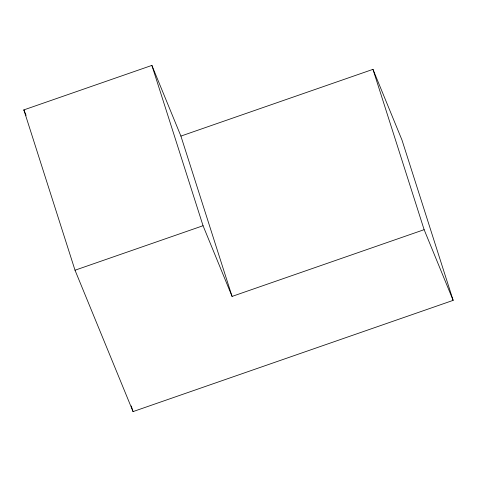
<?xml version="1.0" encoding="UTF-8"?>
<svg xmlns="http://www.w3.org/2000/svg" width="477" height="477" viewBox="0 0 477 477"><rect width="100%" height="100%" fill="white"/><g stroke="black" fill="none" stroke-linecap="round" stroke-linejoin="round"><path stroke-width="0.72" d="M23.85 109.901L151.889 65.403L180.908 136.094L232.072 296.414L424.131 229.675L453.15 300.361L133.053 411.597L75.014 270.215L23.85 109.901L26.104 115.386M180.908 136.094L372.966 69.356L401.986 140.041L453.15 300.361M75.014 270.215L203.053 225.722L232.072 296.414M372.966 69.356L424.131 229.675M151.889 65.403L203.053 225.722M131.241 405.921L133.053 411.597"/></g></svg>
